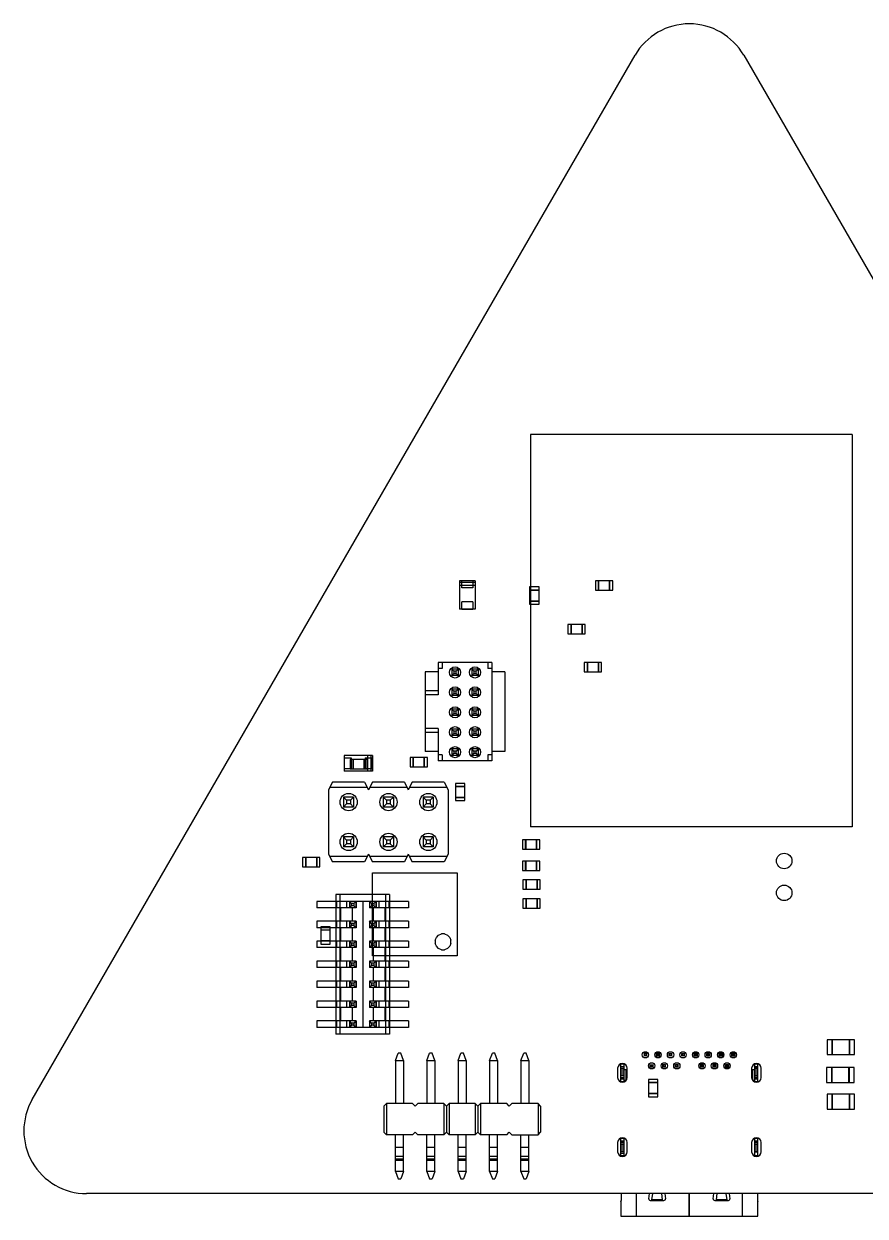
# Model space of a CAD drawing. Header units: millimetres. Extents: x 0 to 594, y 0 to 420.
# Drawn here: x 338.3 to 391.9, y 209.3 to 285.3 of the extents above; entities that cross this region are included whole.
import ezdxf

# ---------------------------------------------------------------- set-up
doc = ezdxf.new("R2010")
doc.units = ezdxf.units.MM
doc.header["$LTSCALE"] = 32.67
doc.layers.get('0').update_dxf_attribs({"linetype": 'CONTINUOUS'})

msp = doc.modelspace()

# ---------------------------------------------------------------- linework, layer by layer
at = {"color": 7, "linetype": 'CONTINUOUS'}
for p, q in [((338.806, 216.717), (377.228, 283.265)), ((384.156, 283.265), (422.578, 216.717)), ((370.569, 259.096), (370.569, 234.096)), ((391.069, 259.096), (370.569, 259.096)), ((391.069, 259.096), (391.069, 234.096)), ((366.046, 249.767), (366.046, 247.967)), ((367.046, 249.767), (366.046, 249.767)), ((367.046, 249.667), (366.046, 249.667)), ((367.046, 249.467), (366.046, 249.467)), ((366.196, 249.312), (366.196, 249.767)), ((366.896, 249.762), (366.196, 249.762)), ((366.896, 249.312), (366.196, 249.312)), ((366.896, 249.767), (366.896, 249.312)), ((367.046, 249.767), (367.046, 247.967)), ((370.512, 249.38), (370.512, 249.181)), ((371.111, 249.38), (370.512, 249.38)), ((371.111, 249.181), (371.111, 249.38)), ((374.707, 249.776), (374.707, 249.177)), ((374.906, 249.776), (374.707, 249.776)), ((374.906, 249.177), (374.906, 249.776)), ((374.907, 249.776), (374.907, 249.177)), ((375.606, 249.776), (374.907, 249.776)), ((375.606, 249.177), (375.606, 249.776)), ((375.607, 249.776), (375.607, 249.177)), ((375.806, 249.776), (375.607, 249.776)), ((375.806, 249.177), (375.806, 249.776)), ((370.512, 249.181), (371.111, 249.181)), ((370.512, 249.18), (370.512, 248.481)), ((371.111, 249.18), (370.512, 249.18)), ((370.512, 248.481), (371.111, 248.481)), ((370.512, 248.48), (370.512, 248.281)), ((371.111, 248.48), (370.512, 248.48)), ((371.111, 248.481), (371.111, 249.18)), ((371.111, 248.281), (371.111, 248.48)), ((374.707, 249.177), (374.906, 249.177)), ((374.907, 249.177), (375.606, 249.177)), ((375.607, 249.177), (375.806, 249.177)), ((367.046, 247.967), (366.046, 247.967)), ((366.196, 247.967), (366.196, 248.422)), ((366.896, 248.422), (366.196, 248.422)), ((366.196, 247.972), (366.896, 247.972)), ((366.896, 248.422), (366.896, 247.967)), ((370.512, 248.281), (371.111, 248.281)), ((372.955, 246.981), (372.955, 246.382)), ((373.154, 246.981), (372.955, 246.981)), ((373.154, 246.382), (373.154, 246.981)), ((373.155, 246.981), (373.155, 246.382)), ((373.854, 246.981), (373.155, 246.981)), ((373.854, 246.382), (373.854, 246.981)), ((373.855, 246.981), (373.855, 246.382)), ((374.054, 246.981), (373.855, 246.981)), ((374.054, 246.382), (374.054, 246.981)), ((372.955, 246.382), (373.154, 246.382)), ((373.155, 246.382), (373.854, 246.382)), ((373.855, 246.382), (374.054, 246.382)), ((363.852, 243.967), (363.852, 238.887)), ((364.678, 243.967), (363.852, 243.967)), ((364.678, 244.563), (364.678, 242.506)), ((368.107, 244.563), (364.678, 244.563)), ((364.932, 244.17), (364.678, 244.17)), ((364.932, 244.563), (364.932, 244.17)), ((365.554, 244.132), (365.554, 243.725)), ((365.96, 244.132), (365.554, 244.132)), ((365.96, 244.132), (365.96, 243.725)), ((366.824, 244.132), (366.824, 243.725)), ((367.23, 244.132), (366.824, 244.132)), ((367.23, 244.132), (367.23, 243.725)), ((367.853, 244.563), (367.853, 244.17)), ((368.107, 244.17), (367.853, 244.17)), ((368.107, 244.563), (368.107, 238.29)), ((368.932, 243.967), (368.107, 243.967)), ((368.932, 243.967), (368.932, 238.887)), ((373.996, 244.558), (373.996, 243.959)), ((374.195, 244.558), (373.996, 244.558)), ((373.996, 243.959), (374.195, 243.959)), ((374.195, 243.959), (374.195, 244.558)), ((374.196, 244.558), (374.196, 243.959)), ((374.895, 244.558), (374.196, 244.558)), ((374.196, 243.959), (374.895, 243.959)), ((374.895, 243.959), (374.895, 244.558)), ((374.896, 244.558), (374.896, 243.959)), ((375.095, 244.558), (374.896, 244.558)), ((374.896, 243.959), (375.095, 243.959)), ((375.095, 243.959), (375.095, 244.558)), ((365.96, 243.725), (365.554, 243.725)), ((367.23, 243.725), (366.824, 243.725)), ((364.678, 242.76), (363.852, 242.76)), ((364.678, 242.506), (363.852, 242.506)), ((365.554, 242.862), (365.554, 242.455)), ((365.96, 242.862), (365.554, 242.862)), ((365.96, 242.455), (365.554, 242.455)), ((365.96, 242.862), (365.96, 242.455)), ((366.824, 242.862), (366.824, 242.455)), ((367.23, 242.862), (366.824, 242.862)), ((367.23, 242.455), (366.824, 242.455)), ((367.23, 242.862), (367.23, 242.455)), ((365.554, 241.592), (365.554, 241.185)), ((365.96, 241.592), (365.554, 241.592)), ((365.96, 241.185), (365.554, 241.185)), ((365.96, 241.592), (365.96, 241.185)), ((366.824, 241.592), (366.824, 241.185)), ((367.23, 241.592), (366.824, 241.592)), ((367.23, 241.185), (366.824, 241.185)), ((367.23, 241.592), (367.23, 241.185)), ((364.678, 240.347), (363.852, 240.347)), ((364.678, 240.347), (364.678, 238.29)), ((365.554, 240.322), (365.554, 239.915)), ((365.96, 240.322), (365.554, 240.322)), ((365.96, 240.322), (365.96, 239.915)), ((366.824, 240.322), (366.824, 239.915)), ((367.23, 240.322), (366.824, 240.322)), ((367.23, 240.322), (367.23, 239.915)), ((364.678, 240.093), (363.852, 240.093)), ((365.96, 239.915), (365.554, 239.915)), ((367.23, 239.915), (366.824, 239.915)), ((358.685, 238.637), (358.685, 237.637)), ((360.485, 238.637), (358.685, 238.637)), ((360.185, 238.637), (360.185, 237.637)), ((360.385, 238.637), (360.385, 237.637)), ((360.485, 238.637), (360.485, 237.637)), ((364.678, 238.887), (363.852, 238.887)), ((364.932, 238.683), (364.678, 238.683)), ((364.932, 238.683), (364.932, 238.29)), ((365.554, 239.052), (365.554, 238.645)), ((365.96, 239.052), (365.554, 239.052)), ((365.96, 238.645), (365.554, 238.645)), ((365.96, 239.052), (365.96, 238.645)), ((366.824, 239.052), (366.824, 238.645)), ((367.23, 239.052), (366.824, 239.052)), ((367.23, 238.645), (366.824, 238.645)), ((367.23, 239.052), (367.23, 238.645)), ((367.853, 238.683), (367.853, 238.29)), ((368.107, 238.683), (367.853, 238.683)), ((368.932, 238.887), (368.107, 238.887)), ((358.685, 238.487), (359.14, 238.487)), ((358.69, 238.487), (358.69, 237.787)), ((359.061, 238.386), (359.061, 237.787)), ((359.26, 238.386), (359.061, 238.386)), ((359.14, 238.487), (359.14, 237.787)), ((359.26, 237.787), (359.26, 238.386)), ((359.261, 238.386), (359.261, 237.787)), ((359.96, 238.386), (359.261, 238.386)), ((359.96, 237.787), (359.96, 238.386)), ((359.961, 238.386), (359.961, 237.787)), ((360.16, 238.386), (359.961, 238.386)), ((360.03, 238.487), (360.03, 237.787)), ((360.03, 238.487), (360.485, 238.487)), ((360.16, 237.787), (360.16, 238.386)), ((360.48, 237.787), (360.48, 238.487)), ((362.896, 238.513), (362.896, 237.914)), ((363.095, 238.513), (362.896, 238.513)), ((362.896, 237.914), (363.095, 237.914)), ((363.095, 237.914), (363.095, 238.513)), ((363.096, 238.513), (363.096, 237.914)), ((363.795, 238.513), (363.096, 238.513)), ((363.096, 237.914), (363.795, 237.914)), ((363.795, 237.914), (363.795, 238.513)), ((363.796, 238.513), (363.796, 237.914)), ((363.995, 238.513), (363.796, 238.513)), ((363.796, 237.914), (363.995, 237.914)), ((363.995, 237.914), (363.995, 238.513)), ((368.107, 238.29), (364.678, 238.29)), ((359.14, 237.787), (358.685, 237.787)), ((360.485, 237.637), (358.685, 237.637)), ((359.061, 237.787), (359.26, 237.787)), ((359.261, 237.787), (359.96, 237.787)), ((359.961, 237.787), (360.16, 237.787)), ((360.485, 237.787), (360.03, 237.787)), ((357.945, 236.938), (357.695, 236.438)), ((357.695, 236.438), (357.695, 232.358)), ((360.155, 236.598), (357.775, 236.598)), ((359.985, 236.938), (357.945, 236.938)), ((359.985, 236.938), (360.235, 236.438)), ((360.485, 236.938), (360.235, 236.438)), ((362.695, 236.598), (360.315, 236.598)), ((362.525, 236.938), (360.485, 236.938)), ((362.525, 236.938), (362.775, 236.438)), ((363.025, 236.938), (362.775, 236.438)), ((365.235, 236.598), (362.855, 236.598)), ((365.065, 236.938), (363.025, 236.938)), ((365.065, 236.938), (365.315, 236.438)), ((365.315, 236.438), (365.315, 232.358)), ((365.788, 236.858), (365.788, 236.659)), ((366.387, 236.858), (365.788, 236.858)), ((365.788, 236.659), (366.387, 236.659)), ((365.788, 236.658), (365.788, 235.959)), ((366.387, 236.658), (365.788, 236.658)), ((366.387, 236.659), (366.387, 236.858)), ((366.387, 235.959), (366.387, 236.658)), ((358.845, 235.788), (358.645, 235.988)), ((358.645, 235.988), (358.645, 235.348)), ((359.285, 235.988), (358.645, 235.988)), ((358.845, 235.788), (358.845, 235.548)), ((359.085, 235.788), (358.845, 235.788)), ((359.285, 235.988), (359.085, 235.788)), ((359.085, 235.788), (359.085, 235.548)), ((359.285, 235.988), (359.285, 235.348)), ((361.185, 235.988), (361.185, 235.348)), ((361.385, 235.788), (361.185, 235.988)), ((361.825, 235.988), (361.185, 235.988)), ((361.385, 235.788), (361.385, 235.548)), ((361.625, 235.788), (361.385, 235.788)), ((361.825, 235.988), (361.625, 235.788)), ((361.625, 235.788), (361.625, 235.548)), ((361.825, 235.988), (361.825, 235.348)), ((363.925, 235.788), (363.725, 235.988)), ((363.725, 235.988), (363.725, 235.348)), ((364.365, 235.988), (363.725, 235.988)), ((363.925, 235.788), (363.925, 235.548)), ((364.165, 235.788), (363.925, 235.788)), ((364.365, 235.988), (364.165, 235.788)), ((364.165, 235.788), (364.165, 235.548)), ((364.365, 235.988), (364.365, 235.348)), ((365.788, 235.959), (366.387, 235.959)), ((365.788, 235.958), (365.788, 235.759)), ((366.387, 235.958), (365.788, 235.958)), ((365.788, 235.759), (366.387, 235.759)), ((366.387, 235.759), (366.387, 235.958)), ((358.845, 235.548), (358.645, 235.348)), ((359.285, 235.348), (358.645, 235.348)), ((359.085, 235.548), (358.845, 235.548)), ((359.285, 235.348), (359.085, 235.548)), ((361.385, 235.548), (361.185, 235.348)), ((361.825, 235.348), (361.185, 235.348)), ((361.625, 235.548), (361.385, 235.548)), ((361.825, 235.348), (361.625, 235.548)), ((363.925, 235.548), (363.725, 235.348)), ((364.365, 235.348), (363.725, 235.348)), ((364.165, 235.548), (363.925, 235.548)), ((364.365, 235.348), (364.165, 235.548)), ((391.069, 234.096), (370.569, 234.096)), ((358.845, 233.248), (358.645, 233.448)), ((358.645, 233.448), (358.645, 232.808)), ((359.285, 233.448), (358.645, 233.448)), ((359.285, 233.448), (359.085, 233.248)), ((359.285, 233.448), (359.285, 232.808)), ((361.385, 233.248), (361.185, 233.448)), ((361.185, 233.448), (361.185, 232.808)), ((361.825, 233.448), (361.185, 233.448)), ((361.825, 233.448), (361.625, 233.248)), ((361.825, 233.448), (361.825, 232.808)), ((363.925, 233.248), (363.725, 233.448)), ((363.725, 233.448), (363.725, 232.808)), ((364.365, 233.448), (363.725, 233.448)), ((364.365, 233.448), (364.165, 233.248)), ((364.365, 233.448), (364.365, 232.808)), ((358.845, 233.008), (358.645, 232.808)), ((359.285, 232.808), (358.645, 232.808)), ((358.845, 233.248), (358.845, 233.008)), ((359.085, 233.248), (358.845, 233.248)), ((359.085, 233.008), (358.845, 233.008)), ((359.085, 233.248), (359.085, 233.008)), ((359.285, 232.808), (359.085, 233.008)), ((361.385, 233.008), (361.185, 232.808)), ((361.825, 232.808), (361.185, 232.808)), ((361.385, 233.248), (361.385, 233.008)), ((361.625, 233.248), (361.385, 233.248)), ((361.625, 233.008), (361.385, 233.008)), ((361.625, 233.248), (361.625, 233.008)), ((361.825, 232.808), (361.625, 233.008)), ((363.925, 233.008), (363.725, 232.808)), ((364.365, 232.808), (363.725, 232.808)), ((363.925, 233.248), (363.925, 233.008)), ((364.165, 233.248), (363.925, 233.248)), ((364.165, 233.008), (363.925, 233.008)), ((364.165, 233.248), (364.165, 233.008)), ((364.365, 232.808), (364.165, 233.008)), ((370.258, 233.255), (370.059, 233.255)), ((370.059, 233.255), (370.059, 232.656)), ((370.059, 232.656), (370.258, 232.656)), ((370.258, 232.656), (370.258, 233.255)), ((370.958, 233.255), (370.259, 233.255)), ((370.259, 233.255), (370.259, 232.656)), ((370.259, 232.656), (370.958, 232.656)), ((370.958, 232.656), (370.958, 233.255)), ((371.158, 233.255), (370.959, 233.255)), ((370.959, 233.255), (370.959, 232.656)), ((370.959, 232.656), (371.158, 232.656)), ((371.158, 232.656), (371.158, 233.255)), ((356.038, 232.138), (356.038, 231.539)), ((356.237, 232.138), (356.038, 232.138)), ((356.237, 231.539), (356.237, 232.138)), ((356.238, 232.138), (356.238, 231.539)), ((356.937, 232.138), (356.238, 232.138)), ((356.937, 231.539), (356.937, 232.138)), ((356.938, 232.138), (356.938, 231.539)), ((357.137, 232.138), (356.938, 232.138)), ((357.137, 231.539), (357.137, 232.138)), ((357.695, 232.358), (357.945, 231.858)), ((360.155, 232.198), (357.775, 232.198)), ((359.985, 231.858), (357.945, 231.858)), ((360.235, 232.358), (359.985, 231.858)), ((360.235, 232.358), (360.485, 231.858)), ((362.695, 232.198), (360.315, 232.198)), ((362.525, 231.858), (360.485, 231.858)), ((362.775, 232.358), (362.525, 231.858)), ((362.775, 232.358), (363.025, 231.858)), ((365.235, 232.198), (362.855, 232.198)), ((365.065, 231.858), (363.025, 231.858)), ((365.315, 232.358), (365.065, 231.858)), ((370.258, 231.909), (370.059, 231.909)), ((370.059, 231.909), (370.059, 231.31)), ((370.258, 231.31), (370.258, 231.909)), ((370.958, 231.909), (370.259, 231.909)), ((370.259, 231.909), (370.259, 231.31)), ((370.958, 231.31), (370.958, 231.909)), ((371.158, 231.909), (370.959, 231.909)), ((370.959, 231.909), (370.959, 231.31)), ((371.158, 231.31), (371.158, 231.909)), ((356.038, 231.539), (356.237, 231.539)), ((356.238, 231.539), (356.937, 231.539)), ((356.938, 231.539), (357.137, 231.539)), ((360.492, 225.861), (360.492, 231.161)), ((360.492, 231.161), (365.892, 231.161)), ((365.892, 231.161), (365.892, 225.861)), ((370.059, 231.31), (370.258, 231.31)), ((370.259, 231.31), (370.958, 231.31)), ((370.959, 231.31), (371.158, 231.31)), ((370.283, 230.715), (370.084, 230.715)), ((370.084, 230.715), (370.084, 230.116)), ((370.283, 230.116), (370.283, 230.715)), ((370.983, 230.715), (370.284, 230.715)), ((370.284, 230.715), (370.284, 230.116)), ((370.983, 230.116), (370.983, 230.715)), ((371.183, 230.715), (370.984, 230.715)), ((370.984, 230.715), (370.984, 230.116)), ((371.183, 230.116), (371.183, 230.715)), ((358.154, 229.77), (358.154, 220.88)), ((361.583, 229.77), (358.154, 229.77)), ((358.408, 229.77), (358.408, 220.88)), ((361.329, 229.77), (361.329, 220.88)), ((361.583, 229.77), (361.583, 220.88)), ((370.084, 230.116), (370.283, 230.116)), ((370.283, 229.496), (370.084, 229.496)), ((370.084, 229.496), (370.084, 228.897)), ((370.283, 228.897), (370.283, 229.496)), ((370.284, 230.116), (370.983, 230.116)), ((370.983, 229.496), (370.284, 229.496)), ((370.284, 229.496), (370.284, 228.897)), ((370.983, 228.897), (370.983, 229.496)), ((370.984, 230.116), (371.183, 230.116)), ((371.183, 229.496), (370.984, 229.496)), ((370.984, 229.496), (370.984, 228.897)), ((371.183, 228.897), (371.183, 229.496)), ((356.948, 229.338), (356.948, 228.931)), ((362.79, 229.338), (356.948, 229.338)), ((359.45, 228.931), (356.948, 228.931)), ((358.193, 229.338), (358.193, 228.931)), ((358.457, 228.931), (358.457, 228.068)), ((358.845, 229.338), (358.845, 228.931)), ((359.163, 229.206), (359.031, 229.338)), ((359.031, 229.338), (359.031, 228.931)), ((359.163, 229.063), (359.031, 228.931)), ((359.043, 229.338), (359.043, 228.931)), ((359.163, 229.206), (359.163, 229.063)), ((359.305, 229.206), (359.163, 229.206)), ((359.305, 229.063), (359.163, 229.063)), ((359.202, 228.931), (359.202, 228.068)), ((359.437, 229.338), (359.305, 229.206)), ((359.305, 229.206), (359.305, 229.063)), ((359.437, 228.931), (359.305, 229.063)), ((359.437, 229.338), (359.437, 228.931)), ((359.45, 229.338), (359.45, 228.931)), ((359.869, 229.338), (359.869, 221.311)), ((360.433, 229.206), (360.301, 229.338)), ((360.301, 229.338), (360.301, 228.931)), ((360.433, 229.063), (360.301, 228.931)), ((362.79, 228.931), (360.301, 228.931)), ((360.313, 229.338), (360.313, 228.931)), ((360.433, 229.206), (360.433, 229.063)), ((360.575, 229.206), (360.433, 229.206)), ((360.575, 229.063), (360.433, 229.063)), ((360.536, 228.931), (360.536, 228.068)), ((360.707, 229.338), (360.575, 229.206)), ((360.575, 229.206), (360.575, 229.063)), ((360.707, 228.931), (360.575, 229.063)), ((360.707, 229.338), (360.707, 228.931)), ((360.72, 229.338), (360.72, 228.931)), ((360.893, 229.338), (360.893, 228.931)), ((361.281, 228.931), (361.281, 228.068)), ((361.545, 229.338), (361.545, 228.931)), ((362.79, 229.338), (362.79, 228.931)), ((370.084, 228.897), (370.283, 228.897)), ((370.284, 228.897), (370.983, 228.897)), ((370.984, 228.897), (371.183, 228.897)), ((356.948, 228.068), (356.948, 227.661)), ((359.45, 228.068), (356.948, 228.068)), ((358.193, 228.068), (358.193, 227.661)), ((358.845, 228.068), (358.845, 227.661)), ((359.163, 227.936), (359.031, 228.068)), ((359.031, 228.068), (359.031, 227.661)), ((359.043, 228.068), (359.043, 227.661)), ((359.437, 228.068), (359.305, 227.936)), ((359.437, 228.068), (359.437, 227.661)), ((359.45, 228.068), (359.45, 227.661)), ((360.433, 227.936), (360.301, 228.068)), ((360.301, 228.068), (360.301, 227.661)), ((362.79, 228.068), (360.301, 228.068)), ((360.313, 228.068), (360.313, 227.661)), ((360.707, 228.068), (360.575, 227.936)), ((360.707, 228.068), (360.707, 227.661)), ((360.72, 228.068), (360.72, 227.661)), ((360.893, 228.068), (360.893, 227.661)), ((361.545, 228.068), (361.545, 227.661)), ((362.79, 228.068), (362.79, 227.661)), ((359.45, 227.661), (356.948, 227.661)), ((357.203, 227.714), (357.203, 227.515)), ((357.802, 227.714), (357.203, 227.714)), ((357.203, 227.515), (357.802, 227.515)), ((357.203, 227.514), (357.203, 226.815)), ((357.802, 227.514), (357.203, 227.514)), ((357.802, 227.515), (357.802, 227.714)), ((357.802, 226.815), (357.802, 227.514)), ((358.457, 227.661), (358.457, 226.798)), ((359.163, 227.793), (359.031, 227.661)), ((359.163, 227.936), (359.163, 227.793)), ((359.305, 227.936), (359.163, 227.936)), ((359.305, 227.793), (359.163, 227.793)), ((359.202, 227.661), (359.202, 226.798)), ((359.305, 227.936), (359.305, 227.793)), ((359.437, 227.661), (359.305, 227.793)), ((360.433, 227.793), (360.301, 227.661)), ((362.79, 227.661), (360.301, 227.661)), ((360.433, 227.936), (360.433, 227.793)), ((360.575, 227.936), (360.433, 227.936)), ((360.575, 227.793), (360.433, 227.793)), ((360.536, 227.661), (360.536, 226.798)), ((360.575, 227.936), (360.575, 227.793)), ((360.707, 227.661), (360.575, 227.793)), ((361.281, 227.661), (361.281, 226.798)), ((364.709, 227.184), (364.892, 227.26)), ((365.091, 227.26), (364.892, 227.26)), ((365.091, 227.26), (365.275, 227.184)), ((356.948, 226.798), (356.948, 226.391)), ((359.45, 226.798), (356.948, 226.798)), ((357.203, 226.815), (357.802, 226.815)), ((357.203, 226.814), (357.203, 226.615)), ((357.802, 226.814), (357.203, 226.814)), ((357.203, 226.615), (357.802, 226.615)), ((357.802, 226.615), (357.802, 226.814)), ((358.193, 226.798), (358.193, 226.391)), ((358.845, 226.798), (358.845, 226.391)), ((359.163, 226.666), (359.031, 226.798)), ((359.031, 226.798), (359.031, 226.391)), ((359.163, 226.523), (359.031, 226.391)), ((359.043, 226.798), (359.043, 226.391)), ((359.163, 226.666), (359.163, 226.523)), ((359.305, 226.666), (359.163, 226.666)), ((359.305, 226.523), (359.163, 226.523)), ((359.437, 226.798), (359.305, 226.666)), ((359.305, 226.666), (359.305, 226.523)), ((359.437, 226.391), (359.305, 226.523)), ((359.437, 226.798), (359.437, 226.391)), ((359.45, 226.798), (359.45, 226.391)), ((360.433, 226.666), (360.301, 226.798)), ((360.301, 226.798), (360.301, 226.391)), ((362.79, 226.798), (360.301, 226.798)), ((360.433, 226.523), (360.301, 226.391)), ((360.313, 226.798), (360.313, 226.391)), ((360.433, 226.666), (360.433, 226.523)), ((360.575, 226.666), (360.433, 226.666)), ((360.575, 226.523), (360.433, 226.523)), ((360.707, 226.798), (360.575, 226.666)), ((360.575, 226.666), (360.575, 226.523)), ((360.707, 226.391), (360.575, 226.523)), ((360.707, 226.798), (360.707, 226.391)), ((360.72, 226.798), (360.72, 226.391)), ((360.893, 226.798), (360.893, 226.391)), ((361.545, 226.798), (361.545, 226.391)), ((362.79, 226.798), (362.79, 226.391)), ((364.492, 226.86), (364.568, 227.044)), ((364.492, 226.86), (364.492, 226.661)), ((364.568, 226.478), (364.492, 226.661)), ((364.568, 227.044), (364.709, 227.184)), ((364.709, 226.337), (364.568, 226.478)), ((365.275, 227.184), (365.415, 227.044)), ((365.415, 226.478), (365.275, 226.337)), ((365.415, 227.044), (365.491, 226.86)), ((365.491, 226.661), (365.415, 226.478)), ((365.491, 226.661), (365.491, 226.86)), ((359.45, 226.391), (356.948, 226.391)), ((358.457, 226.391), (358.457, 225.528)), ((359.202, 226.391), (359.202, 225.528)), ((362.79, 226.391), (360.301, 226.391)), ((365.892, 225.861), (360.492, 225.861)), ((360.536, 226.391), (360.536, 225.528)), ((361.281, 226.391), (361.281, 225.528)), ((364.892, 226.261), (364.709, 226.337)), ((364.892, 226.261), (365.091, 226.261)), ((365.275, 226.337), (365.091, 226.261)), ((356.948, 225.528), (356.948, 225.121)), ((359.45, 225.528), (356.948, 225.528)), ((359.45, 225.121), (356.948, 225.121)), ((358.193, 225.528), (358.193, 225.121)), ((358.457, 225.121), (358.457, 224.258)), ((358.845, 225.528), (358.845, 225.121)), ((359.163, 225.396), (359.031, 225.528)), ((359.031, 225.528), (359.031, 225.121)), ((359.163, 225.253), (359.031, 225.121)), ((359.043, 225.528), (359.043, 225.121)), ((359.163, 225.396), (359.163, 225.253)), ((359.305, 225.396), (359.163, 225.396)), ((359.305, 225.253), (359.163, 225.253)), ((359.202, 225.121), (359.202, 224.258)), ((359.437, 225.528), (359.305, 225.396)), ((359.305, 225.396), (359.305, 225.253)), ((359.437, 225.121), (359.305, 225.253)), ((359.437, 225.528), (359.437, 225.121)), ((359.45, 225.528), (359.45, 225.121)), ((360.433, 225.396), (360.301, 225.528)), ((360.301, 225.528), (360.301, 225.121)), ((362.79, 225.528), (360.301, 225.528)), ((360.433, 225.253), (360.301, 225.121)), ((362.79, 225.121), (360.301, 225.121)), ((360.313, 225.528), (360.313, 225.121)), ((360.433, 225.396), (360.433, 225.253)), ((360.575, 225.396), (360.433, 225.396)), ((360.575, 225.253), (360.433, 225.253)), ((360.536, 225.121), (360.536, 224.258)), ((360.707, 225.528), (360.575, 225.396)), ((360.575, 225.396), (360.575, 225.253)), ((360.707, 225.121), (360.575, 225.253)), ((360.707, 225.528), (360.707, 225.121)), ((360.72, 225.528), (360.72, 225.121)), ((360.893, 225.528), (360.893, 225.121)), ((361.281, 225.121), (361.281, 224.258)), ((361.545, 225.528), (361.545, 225.121)), ((362.79, 225.528), (362.79, 225.121)), ((356.948, 224.258), (356.948, 223.851)), ((359.45, 224.258), (356.948, 224.258)), ((358.193, 224.258), (358.193, 223.851)), ((358.845, 224.258), (358.845, 223.851)), ((359.163, 224.126), (359.031, 224.258)), ((359.031, 224.258), (359.031, 223.851)), ((359.043, 224.258), (359.043, 223.851)), ((359.437, 224.258), (359.305, 224.126)), ((359.437, 224.258), (359.437, 223.851)), ((359.45, 224.258), (359.45, 223.851)), ((360.433, 224.126), (360.301, 224.258)), ((362.79, 224.258), (360.301, 224.258)), ((360.301, 224.258), (360.301, 223.851)), ((360.313, 224.258), (360.313, 223.851)), ((360.707, 224.258), (360.575, 224.126)), ((360.707, 224.258), (360.707, 223.851)), ((360.72, 224.258), (360.72, 223.851)), ((360.893, 224.258), (360.893, 223.851)), ((361.545, 224.258), (361.545, 223.851)), ((362.79, 224.258), (362.79, 223.851)), ((359.45, 223.851), (356.948, 223.851)), ((358.457, 223.851), (358.457, 222.988)), ((359.163, 223.983), (359.031, 223.851)), ((359.305, 224.126), (359.163, 224.126)), ((359.163, 224.126), (359.163, 223.983)), ((359.305, 223.983), (359.163, 223.983)), ((359.202, 223.851), (359.202, 222.988)), ((359.305, 224.126), (359.305, 223.983)), ((359.437, 223.851), (359.305, 223.983)), ((360.433, 223.983), (360.301, 223.851)), ((362.79, 223.851), (360.301, 223.851)), ((360.575, 224.126), (360.433, 224.126)), ((360.433, 224.126), (360.433, 223.983)), ((360.575, 223.983), (360.433, 223.983)), ((360.536, 223.851), (360.536, 222.988)), ((360.575, 224.126), (360.575, 223.983)), ((360.707, 223.851), (360.575, 223.983)), ((361.281, 223.851), (361.281, 222.988)), ((356.948, 222.988), (356.948, 222.581)), ((359.45, 222.988), (356.948, 222.988)), ((358.193, 222.988), (358.193, 222.581)), ((358.845, 222.988), (358.845, 222.581)), ((359.163, 222.856), (359.031, 222.988)), ((359.031, 222.988), (359.031, 222.581)), ((359.163, 222.713), (359.031, 222.581)), ((359.043, 222.988), (359.043, 222.581)), ((359.305, 222.856), (359.163, 222.856)), ((359.163, 222.856), (359.163, 222.713)), ((359.305, 222.713), (359.163, 222.713)), ((359.437, 222.988), (359.305, 222.856)), ((359.305, 222.856), (359.305, 222.713)), ((359.437, 222.581), (359.305, 222.713)), ((359.437, 222.988), (359.437, 222.581)), ((359.45, 222.988), (359.45, 222.581)), ((360.433, 222.856), (360.301, 222.988)), ((362.79, 222.988), (360.301, 222.988)), ((360.301, 222.988), (360.301, 222.581)), ((360.433, 222.713), (360.301, 222.581)), ((360.313, 222.988), (360.313, 222.581)), ((360.575, 222.856), (360.433, 222.856)), ((360.433, 222.856), (360.433, 222.713)), ((360.575, 222.713), (360.433, 222.713)), ((360.707, 222.988), (360.575, 222.856)), ((360.575, 222.856), (360.575, 222.713)), ((360.707, 222.581), (360.575, 222.713)), ((360.707, 222.988), (360.707, 222.581)), ((360.72, 222.988), (360.72, 222.581)), ((360.893, 222.988), (360.893, 222.581)), ((361.545, 222.988), (361.545, 222.581)), ((362.79, 222.988), (362.79, 222.581)), ((359.45, 222.581), (356.948, 222.581)), ((358.457, 222.581), (358.457, 221.718)), ((359.202, 222.581), (359.202, 221.718)), ((362.79, 222.581), (360.301, 222.581)), ((360.536, 222.581), (360.536, 221.718)), ((361.281, 222.581), (361.281, 221.718)), ((356.948, 221.718), (356.948, 221.311)), ((359.45, 221.718), (356.948, 221.718)), ((362.79, 221.311), (356.948, 221.311)), ((358.193, 221.718), (358.193, 221.311)), ((358.845, 221.718), (358.845, 221.311)), ((359.163, 221.586), (359.031, 221.718)), ((359.031, 221.718), (359.031, 221.311)), ((359.163, 221.443), (359.031, 221.311)), ((359.043, 221.718), (359.043, 221.311)), ((359.305, 221.586), (359.163, 221.586)), ((359.163, 221.586), (359.163, 221.443)), ((359.305, 221.443), (359.163, 221.443)), ((359.437, 221.718), (359.305, 221.586)), ((359.305, 221.586), (359.305, 221.443)), ((359.437, 221.311), (359.305, 221.443)), ((359.437, 221.718), (359.437, 221.311)), ((359.45, 221.718), (359.45, 221.311)), ((360.433, 221.586), (360.301, 221.718)), ((362.79, 221.718), (360.301, 221.718)), ((360.301, 221.718), (360.301, 221.311)), ((360.433, 221.443), (360.301, 221.311)), ((360.313, 221.718), (360.313, 221.311)), ((360.575, 221.586), (360.433, 221.586)), ((360.433, 221.586), (360.433, 221.443)), ((360.575, 221.443), (360.433, 221.443)), ((360.707, 221.718), (360.575, 221.586)), ((360.575, 221.586), (360.575, 221.443)), ((360.707, 221.311), (360.575, 221.443)), ((360.707, 221.718), (360.707, 221.311)), ((360.72, 221.718), (360.72, 221.311)), ((360.893, 221.718), (360.893, 221.311)), ((361.545, 221.718), (361.545, 221.311)), ((362.79, 221.718), (362.79, 221.311)), ((361.583, 220.88), (358.154, 220.88)), ((389.793, 220.519), (389.469, 220.519)), ((389.469, 220.519), (389.469, 219.57)), ((389.793, 219.57), (389.793, 220.519)), ((390.893, 220.519), (389.794, 220.519)), ((389.794, 220.519), (389.794, 219.57)), ((390.893, 219.57), (390.893, 220.519)), ((391.218, 220.519), (390.894, 220.519)), ((390.894, 220.519), (390.894, 219.57)), ((391.218, 219.57), (391.218, 220.519)), ((361.96, 219.198), (362.136, 219.656)), ((362.293, 219.656), (362.136, 219.656)), ((362.468, 219.198), (362.293, 219.656)), ((363.96, 219.198), (364.136, 219.656)), ((364.293, 219.656), (364.136, 219.656)), ((364.468, 219.198), (364.293, 219.656)), ((365.96, 219.198), (366.136, 219.656)), ((366.293, 219.656), (366.136, 219.656)), ((366.468, 219.198), (366.293, 219.656)), ((367.96, 219.198), (368.136, 219.656)), ((368.293, 219.656), (368.136, 219.656)), ((368.468, 219.198), (368.293, 219.656)), ((369.96, 219.198), (370.136, 219.656)), ((370.293, 219.656), (370.136, 219.656)), ((370.468, 219.198), (370.293, 219.656)), ((377.982, 219.642), (377.802, 219.642)), ((377.802, 219.642), (377.802, 219.488)), ((377.802, 219.638), (377.982, 219.638)), ((377.852, 219.488), (377.852, 219.638)), ((377.932, 219.638), (377.932, 219.488)), ((377.982, 219.488), (377.982, 219.642)), ((378.817, 219.637), (378.567, 219.637)), ((378.567, 219.637), (378.567, 219.402)), ((378.567, 219.628), (378.817, 219.628)), ((378.567, 219.618), (378.817, 219.618)), ((378.582, 219.628), (378.582, 219.637)), ((378.592, 219.518), (378.592, 219.618)), ((378.602, 219.618), (378.602, 219.518)), ((378.652, 219.518), (378.652, 219.618)), ((378.732, 219.618), (378.732, 219.518)), ((378.782, 219.518), (378.782, 219.618)), ((378.792, 219.618), (378.792, 219.518)), ((378.802, 219.628), (378.802, 219.637)), ((378.817, 219.402), (378.817, 219.637)), ((379.402, 219.642), (379.582, 219.642)), ((379.402, 219.488), (379.402, 219.642)), ((379.402, 219.638), (379.582, 219.638)), ((379.452, 219.488), (379.452, 219.638)), ((379.532, 219.638), (379.532, 219.488)), ((379.582, 219.488), (379.582, 219.642)), ((380.202, 219.642), (380.382, 219.642)), ((380.202, 219.488), (380.202, 219.642)), ((380.202, 219.638), (380.382, 219.638)), ((380.252, 219.488), (380.252, 219.638)), ((380.302, 219.638), (380.302, 219.642)), ((380.332, 219.638), (380.332, 219.488)), ((380.382, 219.488), (380.382, 219.642)), ((381.002, 219.642), (381.182, 219.642)), ((381.002, 219.488), (381.002, 219.642)), ((381.182, 219.638), (381.002, 219.638)), ((381.052, 219.638), (381.052, 219.488)), ((381.082, 219.638), (381.082, 219.642)), ((381.132, 219.488), (381.132, 219.638)), ((381.182, 219.642), (381.182, 219.488)), ((381.802, 219.642), (381.982, 219.642)), ((381.802, 219.488), (381.802, 219.642)), ((381.982, 219.638), (381.802, 219.638)), ((381.852, 219.638), (381.852, 219.488)), ((381.932, 219.488), (381.932, 219.638)), ((381.982, 219.642), (381.982, 219.488)), ((382.817, 219.637), (382.567, 219.637)), ((382.567, 219.637), (382.567, 219.402)), ((382.567, 219.628), (382.817, 219.628)), ((382.567, 219.618), (382.817, 219.618)), ((382.582, 219.628), (382.582, 219.637)), ((382.592, 219.518), (382.592, 219.618)), ((382.602, 219.618), (382.602, 219.518)), ((382.652, 219.518), (382.652, 219.618)), ((382.732, 219.618), (382.732, 219.518)), ((382.782, 219.518), (382.782, 219.618)), ((382.792, 219.618), (382.792, 219.518)), ((382.802, 219.628), (382.802, 219.637)), ((382.817, 219.402), (382.817, 219.637)), ((383.402, 219.642), (383.582, 219.642)), ((383.402, 219.488), (383.402, 219.642)), ((383.582, 219.638), (383.402, 219.638)), ((383.452, 219.638), (383.452, 219.488)), ((383.532, 219.488), (383.532, 219.638)), ((383.582, 219.642), (383.582, 219.488)), ((361.96, 219.198), (362.468, 219.198)), ((361.96, 219.198), (361.96, 216.455)), ((362.468, 219.198), (362.468, 216.455)), ((363.96, 219.198), (364.468, 219.198)), ((363.96, 219.198), (363.96, 216.455)), ((364.468, 219.198), (364.468, 216.455)), ((365.96, 219.198), (366.468, 219.198)), ((365.96, 219.198), (365.96, 216.455)), ((366.468, 219.198), (366.468, 216.455)), ((367.96, 219.198), (368.468, 219.198)), ((367.96, 219.198), (367.96, 216.455)), ((368.468, 219.198), (368.468, 216.455)), ((369.96, 219.198), (370.468, 219.198)), ((369.96, 219.198), (369.96, 216.455)), ((370.468, 219.198), (370.468, 216.455)), ((376.322, 217.831), (376.322, 218.984)), ((376.33, 218.988), (376.515, 218.988)), ((376.522, 218.984), (376.522, 217.831)), ((377.982, 219.488), (377.802, 219.488)), ((378.202, 218.932), (378.382, 218.932)), ((378.202, 218.778), (378.202, 218.932)), ((378.202, 218.928), (378.382, 218.928)), ((378.242, 218.932), (378.242, 218.928)), ((378.252, 218.778), (378.252, 218.928)), ((378.332, 218.928), (378.332, 218.778)), ((378.382, 218.778), (378.382, 218.932)), ((378.817, 219.518), (378.567, 219.518)), ((378.817, 219.468), (378.567, 219.468)), ((379.002, 218.934), (379.182, 218.934)), ((379.002, 218.782), (379.002, 218.934)), ((379.052, 218.784), (379.052, 218.934)), ((379.132, 218.934), (379.132, 218.784)), ((379.182, 218.782), (379.182, 218.934)), ((379.582, 219.488), (379.402, 219.488)), ((379.802, 218.938), (379.982, 218.938)), ((379.802, 218.782), (379.802, 218.938)), ((379.852, 218.788), (379.852, 218.938)), ((379.932, 218.938), (379.932, 218.788)), ((379.982, 218.782), (379.982, 218.938)), ((380.382, 219.488), (380.202, 219.488)), ((381.002, 219.488), (381.182, 219.488)), ((381.582, 218.938), (381.402, 218.938)), ((381.402, 218.782), (381.402, 218.938)), ((381.452, 218.938), (381.452, 218.788)), ((381.532, 218.788), (381.532, 218.938)), ((381.582, 218.938), (381.582, 218.782)), ((381.802, 219.488), (381.982, 219.488)), ((382.382, 218.934), (382.202, 218.934)), ((382.202, 218.782), (382.202, 218.934)), ((382.252, 218.934), (382.252, 218.784)), ((382.332, 218.784), (382.332, 218.934)), ((382.382, 218.934), (382.382, 218.782)), ((382.817, 219.518), (382.567, 219.518)), ((382.817, 219.468), (382.567, 219.468)), ((383.002, 218.932), (383.182, 218.932)), ((383.002, 218.778), (383.002, 218.932)), ((383.182, 218.928), (383.002, 218.928)), ((383.052, 218.928), (383.052, 218.778)), ((383.132, 218.778), (383.132, 218.928)), ((383.142, 218.928), (383.142, 218.932)), ((383.182, 218.932), (383.182, 218.778)), ((383.402, 219.488), (383.582, 219.488)), ((384.862, 217.831), (384.862, 218.984)), ((384.87, 218.988), (385.055, 218.988)), ((385.062, 217.831), (385.062, 218.984)), ((389.469, 219.57), (389.793, 219.57)), ((389.794, 219.57), (390.893, 219.57)), ((390.894, 219.57), (391.218, 219.57)), ((376.122, 218.708), (376.122, 218.108)), ((376.322, 218.808), (376.522, 218.808)), ((376.322, 218.708), (376.522, 218.708)), ((376.522, 218.579), (376.322, 218.579)), ((376.322, 218.483), (376.522, 218.483)), ((376.522, 218.332), (376.322, 218.332)), ((376.322, 218.236), (376.522, 218.236)), ((376.322, 218.108), (376.522, 218.108)), ((376.522, 218.628), (376.722, 218.628)), ((376.652, 218.628), (376.652, 217.927)), ((376.722, 218.108), (376.722, 218.708)), ((378.382, 218.778), (378.202, 218.778)), ((379.182, 218.784), (379.002, 218.784)), ((379.182, 218.782), (379.002, 218.782)), ((379.142, 218.782), (379.142, 218.784)), ((379.982, 218.788), (379.802, 218.788)), ((379.982, 218.782), (379.802, 218.782)), ((381.402, 218.788), (381.582, 218.788)), ((381.582, 218.782), (381.402, 218.782)), ((382.202, 218.784), (382.382, 218.784)), ((382.382, 218.782), (382.202, 218.782)), ((383.002, 218.778), (383.182, 218.778)), ((384.662, 218.708), (384.662, 218.108)), ((384.662, 218.628), (384.862, 218.628)), ((384.732, 217.927), (384.732, 218.628)), ((384.862, 218.808), (385.062, 218.808)), ((385.062, 218.708), (384.862, 218.708)), ((384.862, 218.703), (385.062, 218.703)), ((385.062, 218.579), (384.862, 218.579)), ((384.862, 218.483), (385.062, 218.483)), ((385.062, 218.332), (384.862, 218.332)), ((384.862, 218.236), (385.062, 218.236)), ((385.062, 218.112), (384.862, 218.112)), ((384.862, 218.108), (385.062, 218.108)), ((385.262, 218.108), (385.262, 218.708)), ((389.768, 218.749), (389.444, 218.749)), ((389.444, 218.749), (389.444, 217.8)), ((389.768, 217.8), (389.768, 218.749)), ((390.868, 218.749), (389.769, 218.749)), ((389.769, 218.749), (389.769, 217.8)), ((390.868, 217.8), (390.868, 218.749)), ((391.193, 218.749), (390.869, 218.749)), ((390.869, 218.749), (390.869, 217.8)), ((391.193, 217.8), (391.193, 218.749)), ((376.522, 218.008), (376.322, 218.008)), ((376.515, 217.828), (376.33, 217.828)), ((376.653, 217.928), (376.522, 217.928)), ((378.68, 217.986), (378.081, 217.986)), ((378.081, 217.986), (378.081, 217.787)), ((378.081, 217.787), (378.68, 217.787)), ((378.68, 217.786), (378.081, 217.786)), ((378.081, 217.786), (378.081, 217.087)), ((378.68, 217.787), (378.68, 217.986)), ((378.68, 217.087), (378.68, 217.786)), ((384.862, 217.928), (384.732, 217.928)), ((385.062, 218.008), (384.862, 218.008)), ((385.055, 217.828), (384.87, 217.828)), ((389.444, 217.8), (389.768, 217.8)), ((389.769, 217.8), (390.868, 217.8)), ((390.869, 217.8), (391.193, 217.8)), ((378.081, 217.087), (378.68, 217.087)), ((378.68, 217.086), (378.081, 217.086)), ((378.081, 217.086), (378.081, 216.887)), ((378.081, 216.887), (378.68, 216.887)), ((378.68, 216.887), (378.68, 217.086)), ((389.794, 217.047), (389.47, 217.047)), ((389.47, 217.047), (389.47, 216.098)), ((389.794, 216.098), (389.794, 217.047)), ((390.894, 217.047), (389.795, 217.047)), ((389.795, 217.047), (389.795, 216.098)), ((390.894, 216.098), (390.894, 217.047)), ((391.219, 217.047), (390.895, 217.047)), ((390.895, 217.047), (390.895, 216.098)), ((391.219, 216.098), (391.219, 217.047)), ((361.38, 216.455), (361.214, 216.29)), ((361.214, 216.29), (361.214, 214.62)), ((363.049, 216.455), (361.38, 216.455)), ((361.38, 216.455), (361.38, 214.455)), ((363.214, 216.29), (363.049, 216.455)), ((363.38, 216.455), (363.214, 216.29)), ((365.049, 216.455), (363.38, 216.455)), ((365.214, 216.29), (365.049, 216.455)), ((365.049, 216.455), (365.049, 214.455)), ((365.38, 216.455), (365.214, 216.29)), ((365.214, 216.29), (365.214, 214.62)), ((367.049, 216.455), (365.38, 216.455)), ((365.38, 216.455), (365.38, 214.455)), ((367.214, 216.29), (367.049, 216.455)), ((367.049, 216.455), (367.049, 214.455)), ((367.38, 216.455), (367.214, 216.29)), ((367.214, 216.29), (367.214, 214.62)), ((369.049, 216.455), (367.38, 216.455)), ((367.38, 216.455), (367.38, 214.455)), ((369.214, 216.29), (369.049, 216.455)), ((369.38, 216.455), (369.214, 216.29)), ((371.049, 216.455), (369.38, 216.455)), ((371.214, 216.29), (371.049, 216.455)), ((371.049, 216.455), (371.049, 214.455)), ((371.214, 216.29), (371.214, 214.62)), ((389.47, 216.098), (389.794, 216.098)), ((389.795, 216.098), (390.894, 216.098)), ((390.895, 216.098), (391.219, 216.098)), ((361.214, 214.62), (361.38, 214.455)), ((363.049, 214.455), (361.38, 214.455)), ((361.96, 212.118), (361.96, 214.455)), ((362.468, 212.118), (362.468, 214.455)), ((363.049, 214.455), (363.214, 214.62)), ((363.214, 214.62), (363.38, 214.455)), ((365.049, 214.455), (363.38, 214.455)), ((363.96, 212.118), (363.96, 214.455)), ((364.468, 212.118), (364.468, 214.455)), ((365.049, 214.455), (365.214, 214.62)), ((365.214, 214.62), (365.38, 214.455)), ((367.049, 214.455), (365.38, 214.455)), ((365.96, 212.118), (365.96, 214.455)), ((366.468, 212.118), (366.468, 214.455)), ((367.049, 214.455), (367.214, 214.62)), ((367.214, 214.62), (367.38, 214.455)), ((369.049, 214.455), (367.38, 214.455)), ((367.96, 212.118), (367.96, 214.455)), ((368.468, 212.118), (368.468, 214.455)), ((369.049, 214.455), (369.214, 214.62)), ((369.214, 214.62), (369.38, 214.455)), ((369.38, 214.455), (371.049, 214.455)), ((369.96, 212.118), (369.96, 214.455)), ((370.468, 212.118), (370.468, 214.455)), ((371.049, 214.455), (371.214, 214.62)), ((362.468, 213.648), (361.96, 213.648)), ((364.468, 213.648), (363.96, 213.648)), ((366.468, 213.648), (365.96, 213.648)), ((368.468, 213.648), (367.96, 213.648)), ((370.468, 213.648), (369.96, 213.648)), ((376.122, 213.978), (376.122, 213.378)), ((376.322, 213.101), (376.322, 214.254)), ((376.322, 214.243), (376.522, 214.243)), ((376.322, 214.078), (376.522, 214.078)), ((376.522, 213.978), (376.322, 213.978)), ((376.322, 213.973), (376.522, 213.973)), ((376.522, 213.849), (376.322, 213.849)), ((376.322, 213.753), (376.522, 213.753)), ((376.522, 213.602), (376.322, 213.602)), ((376.522, 214.254), (376.522, 213.101)), ((376.722, 213.378), (376.722, 213.978)), ((384.662, 213.978), (384.662, 213.378)), ((384.862, 213.101), (384.862, 214.254)), ((384.862, 214.243), (385.062, 214.243)), ((384.862, 214.078), (385.062, 214.078)), ((385.062, 213.978), (384.862, 213.978)), ((384.862, 213.973), (385.062, 213.973)), ((385.062, 213.849), (384.862, 213.849)), ((384.862, 213.753), (385.062, 213.753)), ((385.062, 213.602), (384.862, 213.602)), ((385.062, 213.101), (385.062, 214.254)), ((385.262, 213.378), (385.262, 213.978)), ((361.96, 213.098), (362.468, 213.098)), ((361.96, 212.931), (362.468, 212.931)), ((362.468, 212.821), (361.96, 212.821)), ((363.96, 213.098), (364.468, 213.098)), ((363.96, 212.931), (364.468, 212.931)), ((364.468, 212.821), (363.96, 212.821)), ((365.96, 213.098), (366.468, 213.098)), ((365.96, 212.931), (366.468, 212.931)), ((366.468, 212.821), (365.96, 212.821)), ((367.96, 213.098), (368.468, 213.098)), ((367.96, 212.931), (368.468, 212.931)), ((368.468, 212.821), (367.96, 212.821)), ((369.96, 213.098), (370.468, 213.098)), ((369.96, 212.931), (370.468, 212.931)), ((370.468, 212.821), (369.96, 212.821)), ((376.322, 213.506), (376.522, 213.506)), ((376.522, 213.382), (376.322, 213.382)), ((376.522, 213.378), (376.322, 213.378)), ((376.522, 213.278), (376.322, 213.278)), ((376.522, 213.113), (376.322, 213.113)), ((384.862, 213.506), (385.062, 213.506)), ((385.062, 213.382), (384.862, 213.382)), ((384.862, 213.378), (385.062, 213.378)), ((385.062, 213.113), (384.862, 213.113)), ((362.468, 212.118), (361.96, 212.118)), ((361.96, 212.118), (362.136, 211.661)), ((362.468, 212.118), (362.293, 211.661)), ((364.468, 212.118), (363.96, 212.118)), ((363.96, 212.118), (364.136, 211.661)), ((364.468, 212.118), (364.293, 211.661)), ((366.468, 212.118), (365.96, 212.118)), ((365.96, 212.118), (366.136, 211.661)), ((366.468, 212.118), (366.293, 211.661)), ((368.468, 212.118), (367.96, 212.118)), ((367.96, 212.118), (368.136, 211.661)), ((368.468, 212.118), (368.293, 211.661)), ((370.468, 212.118), (369.96, 212.118)), ((369.96, 212.118), (370.136, 211.661)), ((370.468, 212.118), (370.293, 211.661)), ((362.136, 211.661), (362.293, 211.661)), ((364.136, 211.661), (364.293, 211.661)), ((366.136, 211.661), (366.293, 211.661)), ((368.136, 211.661), (368.293, 211.661)), ((370.136, 211.661), (370.293, 211.661)), ((419.114, 210.717), (342.271, 210.717)), ((376.337, 210.717), (376.337, 210.278)), ((377.322, 209.278), (377.322, 210.717)), ((378.102, 210.391), (378.146, 210.717)), ((378.344, 210.717), (378.289, 210.311)), ((378.986, 210.311), (378.93, 210.717)), ((379.129, 210.717), (379.172, 210.391)), ((380.687, 209.278), (380.687, 210.717)), ((380.697, 209.278), (380.697, 210.717)), ((382.212, 210.391), (382.256, 210.717)), ((382.454, 210.717), (382.399, 210.311)), ((383.096, 210.311), (383.04, 210.717)), ((383.239, 210.717), (383.282, 210.391)), ((384.062, 210.717), (384.062, 209.278)), ((385.048, 210.278), (385.048, 210.717)), ((376.322, 210.178), (376.324, 210.178)), ((376.322, 210.178), (376.322, 209.278)), ((376.331, 210.2), (376.327, 210.201)), ((378.202, 210.278), (378.285, 210.278)), ((378.285, 210.278), (378.285, 210.267)), ((378.285, 210.267), (378.989, 210.267)), ((378.289, 210.311), (378.287, 210.289)), ((378.287, 210.267), (378.287, 210.289)), ((378.986, 210.311), (378.289, 210.311)), ((378.987, 210.289), (378.986, 210.311)), ((378.987, 210.289), (378.987, 210.267)), ((378.989, 210.278), (379.073, 210.278)), ((378.989, 210.278), (378.989, 210.267)), ((382.312, 210.278), (382.395, 210.278)), ((382.395, 210.278), (382.395, 210.267)), ((382.395, 210.267), (383.099, 210.267)), ((382.399, 210.311), (382.397, 210.289)), ((382.397, 210.267), (382.397, 210.289)), ((383.096, 210.311), (382.399, 210.311)), ((383.097, 210.289), (383.096, 210.311)), ((383.097, 210.289), (383.097, 210.267)), ((383.099, 210.278), (383.183, 210.278)), ((383.099, 210.278), (383.099, 210.267)), ((385.058, 210.201), (385.054, 210.2)), ((385.061, 210.178), (385.062, 210.178)), ((385.062, 209.278), (385.062, 210.178)), ((376.322, 209.278), (385.062, 209.278))]:
    msp.add_line(p, q, dxfattribs=at)
at = {"color": 6, "linetype": 'CONTINUOUS'}
for p, q in [((365.686, 244), (365.554, 244.132)), ((365.686, 244), (365.686, 243.857)), ((365.828, 244), (365.686, 244)), ((365.96, 244.132), (365.828, 244)), ((365.828, 243.857), (365.828, 244)), ((366.956, 244), (366.824, 244.132)), ((366.956, 244), (366.956, 243.857)), ((367.098, 244), (366.956, 244)), ((367.23, 244.132), (367.098, 244)), ((367.098, 243.857), (367.098, 244)), ((365.686, 243.857), (365.554, 243.725)), ((365.686, 243.857), (365.828, 243.857)), ((365.96, 243.725), (365.828, 243.857)), ((366.956, 243.857), (366.824, 243.725)), ((366.956, 243.857), (367.098, 243.857)), ((367.23, 243.725), (367.098, 243.857)), ((365.686, 242.73), (365.554, 242.862)), ((365.686, 242.587), (365.554, 242.455)), ((365.686, 242.73), (365.686, 242.587)), ((365.828, 242.73), (365.686, 242.73)), ((365.686, 242.587), (365.828, 242.587)), ((365.96, 242.862), (365.828, 242.73)), ((365.828, 242.587), (365.828, 242.73)), ((365.96, 242.455), (365.828, 242.587)), ((366.956, 242.73), (366.824, 242.862)), ((366.956, 242.587), (366.824, 242.455)), ((366.956, 242.73), (366.956, 242.587)), ((367.098, 242.73), (366.956, 242.73)), ((366.956, 242.587), (367.098, 242.587)), ((367.23, 242.862), (367.098, 242.73)), ((367.098, 242.587), (367.098, 242.73)), ((367.23, 242.455), (367.098, 242.587)), ((365.686, 241.46), (365.554, 241.592)), ((365.686, 241.317), (365.554, 241.185)), ((365.686, 241.46), (365.686, 241.317)), ((365.828, 241.46), (365.686, 241.46)), ((365.686, 241.317), (365.828, 241.317)), ((365.96, 241.592), (365.828, 241.46)), ((365.828, 241.317), (365.828, 241.46)), ((365.96, 241.185), (365.828, 241.317)), ((366.956, 241.46), (366.824, 241.592)), ((366.956, 241.317), (366.824, 241.185)), ((366.956, 241.46), (366.956, 241.317)), ((367.098, 241.46), (366.956, 241.46)), ((366.956, 241.317), (367.098, 241.317)), ((367.23, 241.592), (367.098, 241.46)), ((367.098, 241.317), (367.098, 241.46)), ((367.23, 241.185), (367.098, 241.317)), ((365.686, 240.19), (365.554, 240.322)), ((365.686, 240.19), (365.686, 240.047)), ((365.828, 240.19), (365.686, 240.19)), ((365.96, 240.322), (365.828, 240.19)), ((365.828, 240.047), (365.828, 240.19)), ((366.956, 240.19), (366.824, 240.322)), ((366.956, 240.19), (366.956, 240.047)), ((367.098, 240.19), (366.956, 240.19)), ((367.23, 240.322), (367.098, 240.19)), ((367.098, 240.047), (367.098, 240.19)), ((365.686, 240.047), (365.554, 239.915)), ((365.686, 240.047), (365.828, 240.047)), ((365.96, 239.915), (365.828, 240.047)), ((366.956, 240.047), (366.824, 239.915)), ((366.956, 240.047), (367.098, 240.047)), ((367.23, 239.915), (367.098, 240.047)), ((365.686, 238.92), (365.554, 239.052)), ((365.686, 238.777), (365.554, 238.645)), ((365.686, 238.92), (365.686, 238.777)), ((365.828, 238.92), (365.686, 238.92)), ((365.686, 238.777), (365.828, 238.777)), ((365.96, 239.052), (365.828, 238.92)), ((365.828, 238.777), (365.828, 238.92)), ((365.96, 238.645), (365.828, 238.777)), ((366.956, 238.92), (366.824, 239.052)), ((366.956, 238.777), (366.824, 238.645)), ((366.956, 238.92), (366.956, 238.777)), ((367.098, 238.92), (366.956, 238.92)), ((366.956, 238.777), (367.098, 238.777)), ((367.23, 239.052), (367.098, 238.92)), ((367.098, 238.777), (367.098, 238.92)), ((367.23, 238.645), (367.098, 238.777))]:
    msp.add_line(p, q, dxfattribs=at)
at = {"color": 7, "linetype": 'CONTINUOUS'}
for centre, radius in [((365.757, 243.929), 0.355), ((367.027, 243.929), 0.355), ((365.757, 242.659), 0.355), ((367.027, 242.659), 0.355), ((365.757, 241.389), 0.355), ((367.027, 241.389), 0.355), ((365.757, 240.119), 0.355), ((367.027, 240.119), 0.355), ((365.757, 238.849), 0.355), ((367.027, 238.849), 0.355), ((358.975, 235.668), 0.55), ((361.515, 235.668), 0.55), ((364.055, 235.668), 0.55), ((358.975, 233.128), 0.55), ((361.515, 233.128), 0.55), ((364.055, 233.128), 0.55), ((386.738, 231.914), 0.495), ((386.738, 229.882), 0.495), ((377.892, 219.558), 0.2), ((378.692, 219.558), 0.2), ((379.492, 219.558), 0.2), ((380.292, 219.558), 0.2), ((381.092, 219.558), 0.2), ((381.892, 219.558), 0.2), ((382.692, 219.558), 0.2), ((383.492, 219.558), 0.2), ((378.292, 218.858), 0.2), ((379.092, 218.858), 0.2), ((379.892, 218.858), 0.2), ((381.492, 218.858), 0.2), ((382.292, 218.858), 0.2), ((383.092, 218.858), 0.2)]:
    msp.add_circle(centre, radius, dxfattribs=at)
for centre, radius, start, end in [((380.692, 281.265), 4, 30, 150), ((376.422, 218.708), 0.3, 0, 180), ((384.962, 218.708), 0.3, 0, 180), ((376.422, 218.108), 0.3, 180, 360), ((384.962, 218.108), 0.3, 180, 360), ((342.271, 214.717), 4, 150, 270), ((376.422, 213.978), 0.3, 0, 180), ((384.962, 213.978), 0.3, 0, 180), ((376.422, 213.378), 0.3, 180, 360), ((384.962, 213.378), 0.3, 180, 360), ((376.622, 210.149), 0.3, 163.2845, 174.45592), ((375.787, 210.278), 0.55, 355.44286, 359.95029), ((378.202, 210.378), 0.1, 172.41544, 269.99999), ((379.073, 210.378), 0.1, 269.99999, 7.58455), ((382.312, 210.378), 0.1, 172.41544, 269.99999), ((383.183, 210.378), 0.1, 269.99999, 7.58455), ((384.762, 210.149), 0.3, 5.54407, 16.71549)]:
    msp.add_arc(centre, radius, start, end, dxfattribs=at)
for points, knots in [([(376.335, 210.234), (376.335, 210.227), (376.333, 210.213), (376.331, 210.197), (376.329, 210.187), (376.327, 210.182), (376.326, 210.179), (376.325, 210.178), (376.325, 210.178)], [0, 0, 0, 0, 0.402629, 0.716939, 0.833321, 0.919629, 0.974631, 1, 1, 1, 1]), ([(385.05, 210.234), (385.049, 210.238), (385.048, 210.252), (385.048, 210.267), (385.048, 210.278)], [0, 0, 0, 0, 0.23899, 1, 1, 1, 1]), ([(385.06, 210.178), (385.059, 210.178), (385.058, 210.179), (385.057, 210.182), (385.056, 210.187), (385.054, 210.197), (385.052, 210.213), (385.05, 210.227), (385.05, 210.234)], [0, 0, 0, 0, 0.025367, 0.080367, 0.166673, 0.283051, 0.597362, 1, 1, 1, 1])]:
    msp.add_open_spline(points, degree=3, knots=knots, dxfattribs=at)

doc.saveas('drawing.dxf')
